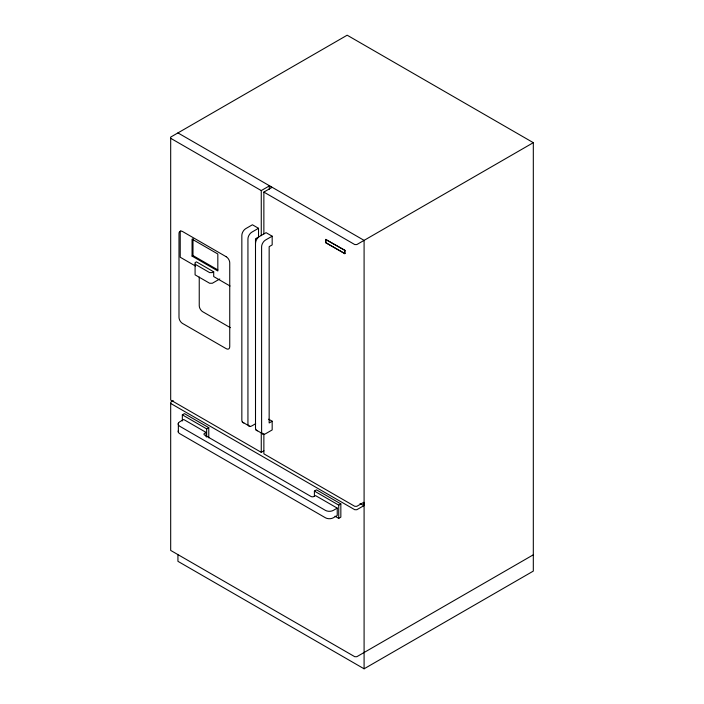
<?xml version="1.0" encoding="UTF-8"?>
<svg xmlns="http://www.w3.org/2000/svg" width="704" height="704" viewBox="0 0 704 704"><rect width="100%" height="100%" fill="white"/><g stroke="black" fill="none" stroke-linecap="round" stroke-linejoin="round"><path stroke-width="1.06" d="M170.685 138.292L261.263 190.582L269.298 185.944L271.902 187.449L263.868 192.086L263.868 233.878M192.06 256.098L217.826 270.97L217.826 253.994L192.06 239.122L192.06 256.098L192.993 255.561L217.835 269.905M257.479 430.778A5.562 3.212 -60 0 1 255.508 427.979L255.499 238.77L258.518 237.028L258.518 228.298L251.874 232.135A5.562 3.212 -60 0 0 247.94 238.946L247.94 423.606A5.562 3.212 -60 0 0 251.874 425.885L255.666 423.694M272.175 421.221L269.157 422.963L269.157 246.655L272.175 244.913L272.175 236.192L265.54 240.02A5.562 3.212 -60 0 0 261.606 246.84L261.606 431.499A5.562 3.212 -60 0 0 265.54 433.77L272.175 429.933L272.175 421.221L268.699 419.206M230.058 286.009L213.699 276.566L213.699 271.823L212.344 272.606L209.642 272.606L195.087 264.202M219.754 278.978L212.344 283.254L209.642 283.254L195.087 274.85L195.087 262.636L196.434 261.853L213.699 271.823M325.679 239.448L344.942 250.378L344.775 253.678L325.679 242.642L325.679 239.448L344.942 250.378M325.679 242.642L344.942 253.581M177.936 554.814L177.936 561.326L364.091 668.8L533.315 571.094L533.315 142.674L356.831 244.561L354.763 244.561L263.868 192.086M173.307 400.726L170.685 402.239L170.685 550.422L354.763 656.7L356.831 656.7L533.315 554.805M182.336 420.948L182.336 414.841L184.457 413.618L208.78 427.662L208.78 437.853M182.336 414.841L206.668 428.886L208.78 427.662M206.105 436.647L206.105 432.423L204.591 433.294A2.138 1.232 0 0 0 204.591 435.037L310.974 496.461A2.138 1.232 0 0 0 314.002 496.461L315.515 495.59L337.234 508.121L337.234 515.522L333.309 517.792A5.553 3.203 0 0 1 325.459 517.792L179.793 433.69A5.553 3.203 0 0 1 178.358 430.602M533.315 142.674L347.169 35.2L170.685 137.095L170.685 400.039L261.263 452.338L263.938 450.789M314.398 496.179L314.398 491.084L316.518 489.861L340.842 503.906L340.842 517.15L338.73 518.373L334.981 516.208M314.398 491.084L338.73 505.129L340.842 503.906M337.234 508.121L333.309 510.391A5.553 3.203 0 0 1 325.459 510.391L179.793 426.29A5.553 3.203 0 0 1 179.793 421.758L183.718 419.496L206.105 432.423M263.868 434.042L263.868 453.834L354.763 506.317L356.831 506.317L363.836 502.278L363.836 505.666L356.831 509.714L354.763 509.714L170.685 403.436M177.936 132.906L364.091 240.372L364.091 668.8M258.518 228.298L252.419 224.778L245.784 228.615A5.562 3.212 -60 0 0 241.842 235.435L241.842 420.094A5.562 3.212 -60 0 0 243.813 422.893M272.175 236.192L266.086 232.672L259.442 236.509A5.562 3.212 -60 0 0 255.508 243.32M195.536 266.077L180.224 257.233L180.224 232.83A4.981 2.878 60 0 1 180.69 231.07M230.314 327.659L202.761 311.758A4.981 2.878 60 0 1 199.241 305.65L199.241 277.05M242.37 422.057L249.902 426.413M256.036 429.95L263.569 434.298M360.034 503.474L363.836 505.666M344.775 250.474L344.775 253.678M338.73 505.129L338.73 518.373M325.846 239.351L325.846 242.546M269.298 185.944L269.298 189.244M261.263 190.582L261.263 235.673M261.263 432.538L261.263 452.338M206.668 428.886L206.668 437.034M192.993 238.586L192.993 255.561M178.358 423.201L178.358 432.256M226.213 256.731L182.521 231.502A4.981 2.878 60 0 0 178.992 233.534L178.992 317.337A4.981 2.878 60 0 0 182.521 323.444L226.213 348.674A4.981 2.878 60 0 0 229.742 346.641L229.742 262.838A4.981 2.878 60 0 0 226.213 256.731"/></g></svg>
